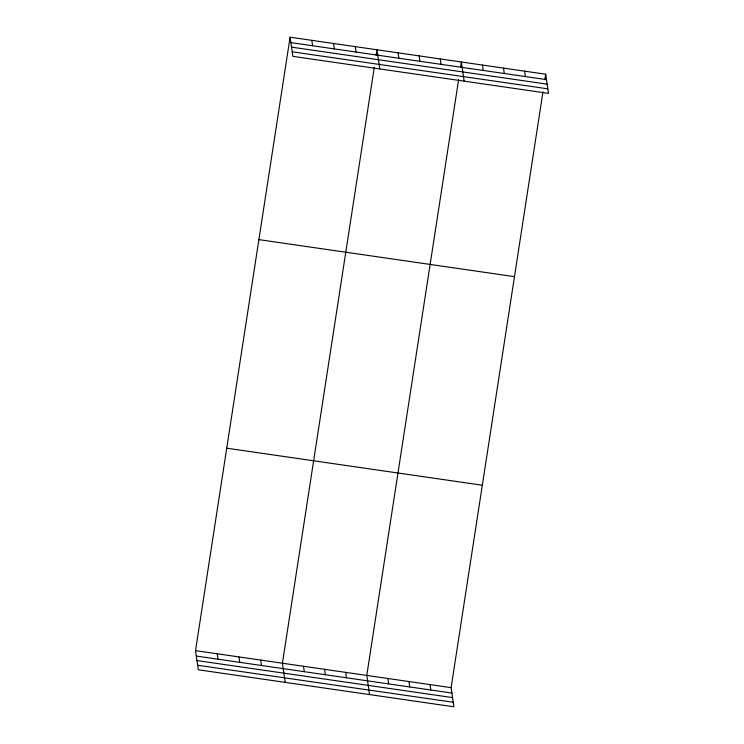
<?xml version="1.0" encoding="UTF-8"?>
<svg xmlns="http://www.w3.org/2000/svg" width="744" height="744" viewBox="0 0 744 744"><rect width="100%" height="100%" fill="white"/><g stroke="black" fill="none" stroke-linecap="round" stroke-linejoin="round"><path stroke-width="1.12" d="M542.971 91.81L451.115 687.651L453.905 706.8L198.313 669.786L195.523 650.637L290.095 37.2L545.687 74.214L548.477 93.363L292.885 56.349L290.095 37.2M374.279 67.388L282.422 663.22L285.212 682.378M376.148 55.289L376.994 49.783L379.793 68.932M458.63 79.599L366.764 675.44L369.563 694.589M460.49 67.499L461.345 61.994L464.135 81.152M544.841 79.71L545.687 74.214M290.885 42.613L546.477 79.617M291.546 47.142L547.138 84.156M292.225 51.82L547.817 88.824M258.884 239.633L514.476 276.647M226.734 448.204L482.317 485.218M195.523 650.637L451.115 687.651M196.314 656.05L451.896 693.055M196.974 660.579L452.557 697.593M197.653 665.257L453.245 702.262M524.604 71.154L525.385 76.567M503.511 68.104L504.302 73.507M482.428 65.053L483.219 70.457M440.253 58.943L441.043 64.356M419.17 55.893L419.96 61.296M398.087 52.833L398.868 58.246M355.269 46.639L356.06 52.043M430.023 684.592L430.813 690.004M333.544 43.496L334.335 48.899M408.94 681.541L409.73 686.954M311.82 40.343L312.61 45.756M387.857 678.491L388.638 683.894M345.681 672.381L346.472 677.793M324.598 669.33L325.379 674.734M303.506 666.28L304.296 671.683M260.698 660.077L261.488 665.489M238.973 656.933L239.763 662.337M217.248 653.79L218.038 659.193"/></g></svg>
